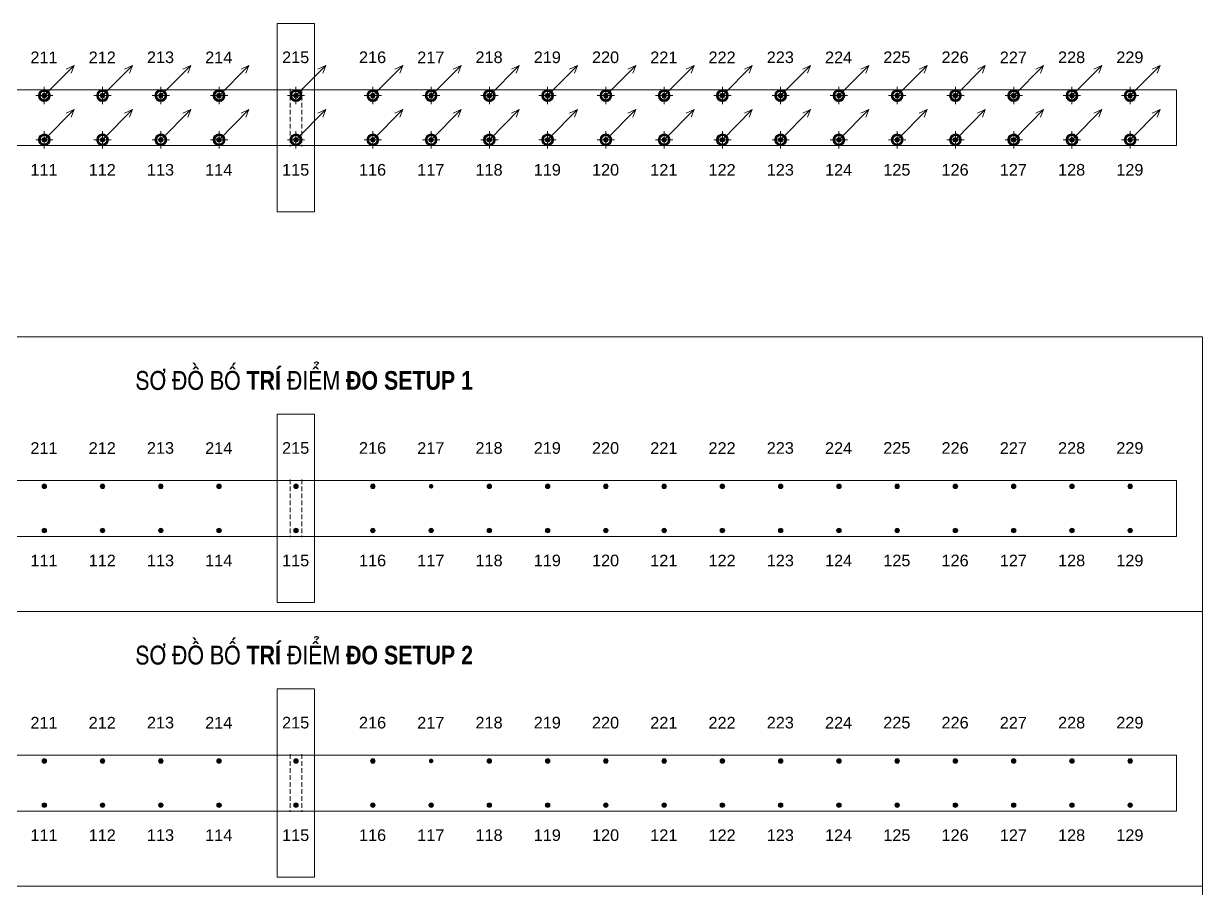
# Model space of a CAD drawing. Header units: millimetres. Extents: x 131443 to 207296, y -79515 to -45344.
# Drawn here: x 177276 to 179806, y -48796 to -46940 of the extents above; entities that cross this region are included whole.
import ezdxf

# ---------------------------------------------------------------- set-up
doc = ezdxf.new("R2010")
doc.units = ezdxf.units.MM
doc.header["$MEASUREMENT"] = 0
doc.linetypes.add('DASHED', pattern=[0.75, 0.5, -0.25])
doc.layers.add('009 - Mat Cat', color=8, linetype='Continuous', lineweight=9)
doc.layers.add('013 - Kich thuoc', color=111, linetype='Continuous', lineweight=13)
doc.styles.add('Narrow H', font='')
doc.styles.add('vnarial', font='')
doc.styles.get('Narrow H').set_extended_font_data('.VnArial NarrowH')
doc.styles.get('vnarial').set_extended_font_data('.VnArial')

# ---------------------------------------------------------------- blocks, each defined once
blk = doc.blocks.new('sensor2')
at = {"layer": '009 - Mat Cat'}
h = blk.add_hatch(dxfattribs=at)
h.set_pattern_fill('ANSI31', color=5, scale=15)
h.paths.add_polyline_path([(0, 16.8), (0, 12.1, -0.414214), (12.1, 0), (16.8, 0, 0.414214)])
h.paths.add_polyline_path([(0, 12.1), (0, 16.8, 0.414214), (-16.8, 0), (-12.1, 0, -0.414214)])
h.paths.add_polyline_path([(-12.1, 0), (-16.8, 0, 0.414214), (0, -16.8), (0, -12.1, -0.414214)])
h.paths.add_polyline_path([(16.8, 0), (12.1, 0, -0.414214), (0, -12.1), (0, -16.8, 0.414214)])
at = {"layer": '009 - Mat Cat', "color": 5, "linetype": 'Continuous'}
for p, q in [((0, 24.7), (0, -24.8)), ((-24.8, 0), (24.7, 0))]:
    blk.add_line(p, q, dxfattribs=at)
for radius in [16.8, 12.1, 3.38]:
    blk.add_circle((0, 0), radius, dxfattribs=at)
blk = doc.blocks.new('*U112')
at = {"layer": '009 - Mat Cat', "true_color": 0x000000}
h = blk.add_hatch(color=18, dxfattribs=at)
h.dxf.hatch_style = 1
h.paths.add_polyline_path([(-4.9, 47.4, 1), (4.9, 47.4, 1)])
h = blk.add_hatch(color=18, dxfattribs=at)
h.dxf.hatch_style = 1
h.paths.add_polyline_path([(-4.9, -47.4, 1), (4.9, -47.4, 1)])
at = {"layer": '009 - Mat Cat', "color": 18, "true_color": 0x000000}
for centre in [(0, 47.4), (0, -47.4)]:
    blk.add_circle(centre, 4.9, dxfattribs=at)
blk = doc.blocks.new('*U113')
at = {"layer": '009 - Mat Cat', "color": 0, "linetype": 'ByBlock', "lineweight": -2, "transparency": 16777216}
for p in [(0, 0), (125, 0), (250, 0), (375, 0), (500, 0), (625, 0), (750, 0), (875, 0), (1000, 0), (1125, 0), (1250, 0), (1375, 0), (1500, 0), (1625, 0)]:
    blk.add_blockref('*U112', p, dxfattribs=at)

msp = doc.modelspace()

# ---------------------------------------------------------------- hatches: boundary and pattern name
at = {"layer": '009 - Mat Cat', "true_color": 0x000000}
h = msp.add_hatch(color=18, dxfattribs=at)
h.dxf.hatch_style = 1
h.paths.add_polyline_path([(177315.6, -47094.6, 1), (177325.4, -47094.6, 1)])
h = msp.add_hatch(color=18, dxfattribs=at)
h.dxf.hatch_style = 1
h.paths.add_polyline_path([(177440.6, -47094.6, 1), (177450.4, -47094.6, 1)])
h = msp.add_hatch(color=18, dxfattribs=at)
h.dxf.hatch_style = 1
h.paths.add_polyline_path([(177565.6, -47094.6, 1), (177575.4, -47094.6, 1)])
h = msp.add_hatch(color=18, dxfattribs=at)
h.dxf.hatch_style = 1
h.paths.add_polyline_path([(177690.6, -47094.6, 1), (177700.4, -47094.6, 1)])
h = msp.add_hatch(color=18, dxfattribs=at)
h.dxf.hatch_style = 1
h.paths.add_polyline_path([(177855.6, -47094.6, 1), (177865.4, -47094.6, 1)])
h = msp.add_hatch(color=18, dxfattribs=at)
h.dxf.hatch_style = 1
h.paths.add_polyline_path([(177315.6, -47189.4, 1), (177325.4, -47189.4, 1)])
h = msp.add_hatch(color=18, dxfattribs=at)
h.dxf.hatch_style = 1
h.paths.add_polyline_path([(177440.6, -47189.4, 1), (177450.4, -47189.4, 1)])
h = msp.add_hatch(color=18, dxfattribs=at)
h.dxf.hatch_style = 1
h.paths.add_polyline_path([(177565.6, -47189.4, 1), (177575.4, -47189.4, 1)])
h = msp.add_hatch(color=18, dxfattribs=at)
h.dxf.hatch_style = 1
h.paths.add_polyline_path([(177690.6, -47189.4, 1), (177700.4, -47189.4, 1)])
h = msp.add_hatch(color=18, dxfattribs=at)
h.dxf.hatch_style = 1
h.paths.add_polyline_path([(177855.6, -47189.4, 1), (177865.4, -47189.4, 1)])
at = {"layer": '013 - Kich thuoc', "true_color": 0x000000}
h = msp.add_hatch(color=18, dxfattribs=at)
h.dxf.hatch_style = 1
h.paths.add_polyline_path([(177315.6, -47933.1, 1), (177325.4, -47933.1, 1)])
h = msp.add_hatch(color=18, dxfattribs=at)
h.dxf.hatch_style = 1
h.paths.add_polyline_path([(177440.6, -47933.1, 1), (177450.4, -47933.1, 1)])
h = msp.add_hatch(color=18, dxfattribs=at)
h.dxf.hatch_style = 1
h.paths.add_polyline_path([(177565.6, -47933.1, 1), (177575.4, -47933.1, 1)])
h = msp.add_hatch(color=18, dxfattribs=at)
h.dxf.hatch_style = 1
h.paths.add_polyline_path([(177690.6, -47933.1, 1), (177700.4, -47933.1, 1)])
h = msp.add_hatch(color=18, dxfattribs=at)
h.dxf.hatch_style = 1
h.paths.add_polyline_path([(177855.6, -47933.1, 1), (177865.4, -47933.1, 1)])
h = msp.add_hatch(color=18, dxfattribs=at)
h.dxf.hatch_style = 1
h.paths.add_polyline_path([(178020.6, -47933.1, 1), (178030.4, -47933.1, 1)])
h = msp.add_hatch(color=18, dxfattribs=at)
h.dxf.hatch_style = 1
h.paths.add_polyline_path([(178145.6, -47933.1, 1), (178155.4, -47933.1, 1)])
h = msp.add_hatch(color=18, dxfattribs=at)
h.dxf.hatch_style = 1
h.paths.add_polyline_path([(178270.6, -47933.1, 1), (178280.4, -47933.1, 1)])
h = msp.add_hatch(color=18, dxfattribs=at)
h.dxf.hatch_style = 1
h.paths.add_polyline_path([(178395.6, -47933.1, 1), (178405.4, -47933.1, 1)])
h = msp.add_hatch(color=18, dxfattribs=at)
h.dxf.hatch_style = 1
h.paths.add_polyline_path([(178520.6, -47933.1, 1), (178530.4, -47933.1, 1)])
h = msp.add_hatch(color=18, dxfattribs=at)
h.dxf.hatch_style = 1
h.paths.add_polyline_path([(178645.6, -47933.1, 1), (178655.4, -47933.1, 1)])
h = msp.add_hatch(color=18, dxfattribs=at)
h.dxf.hatch_style = 1
h.paths.add_polyline_path([(178770.6, -47933.1, 1), (178780.4, -47933.1, 1)])
h = msp.add_hatch(color=18, dxfattribs=at)
h.dxf.hatch_style = 1
h.paths.add_polyline_path([(178895.6, -47933.1, 1), (178905.4, -47933.1, 1)])
h = msp.add_hatch(color=18, dxfattribs=at)
h.dxf.hatch_style = 1
h.paths.add_polyline_path([(179020.6, -47933.1, 1), (179030.4, -47933.1, 1)])
h = msp.add_hatch(color=18, dxfattribs=at)
h.dxf.hatch_style = 1
h.paths.add_polyline_path([(179145.6, -47933.1, 1), (179155.4, -47933.1, 1)])
h = msp.add_hatch(color=18, dxfattribs=at)
h.dxf.hatch_style = 1
h.paths.add_polyline_path([(179270.6, -47933.1, 1), (179280.4, -47933.1, 1)])
h = msp.add_hatch(color=18, dxfattribs=at)
h.dxf.hatch_style = 1
h.paths.add_polyline_path([(179395.6, -47933.1, 1), (179405.4, -47933.1, 1)])
h = msp.add_hatch(color=18, dxfattribs=at)
h.dxf.hatch_style = 1
h.paths.add_polyline_path([(179520.6, -47933.1, 1), (179530.4, -47933.1, 1)])
h = msp.add_hatch(color=18, dxfattribs=at)
h.dxf.hatch_style = 1
h.paths.add_polyline_path([(179645.6, -47933.1, 1), (179655.4, -47933.1, 1)])
h = msp.add_hatch(color=18, dxfattribs=at)
h.dxf.hatch_style = 1
h.paths.add_polyline_path([(177315.6, -48027.9, 1), (177325.4, -48027.9, 1)])
h = msp.add_hatch(color=18, dxfattribs=at)
h.dxf.hatch_style = 1
h.paths.add_polyline_path([(177440.6, -48027.9, 1), (177450.4, -48027.9, 1)])
h = msp.add_hatch(color=18, dxfattribs=at)
h.dxf.hatch_style = 1
h.paths.add_polyline_path([(177565.6, -48027.9, 1), (177575.4, -48027.9, 1)])
h = msp.add_hatch(color=18, dxfattribs=at)
h.dxf.hatch_style = 1
h.paths.add_polyline_path([(177690.6, -48027.9, 1), (177700.4, -48027.9, 1)])
h = msp.add_hatch(color=18, dxfattribs=at)
h.dxf.hatch_style = 1
h.paths.add_polyline_path([(177855.6, -48027.9, 1), (177865.4, -48027.9, 1)])
h = msp.add_hatch(color=18, dxfattribs=at)
h.dxf.hatch_style = 1
h.paths.add_polyline_path([(178020.6, -48027.9, 1), (178030.4, -48027.9, 1)])
h = msp.add_hatch(color=18, dxfattribs=at)
h.dxf.hatch_style = 1
h.paths.add_polyline_path([(178145.6, -48027.9, 1), (178155.4, -48027.9, 1)])
h = msp.add_hatch(color=18, dxfattribs=at)
h.dxf.hatch_style = 1
h.paths.add_polyline_path([(178270.6, -48027.9, 1), (178280.4, -48027.9, 1)])
h = msp.add_hatch(color=18, dxfattribs=at)
h.dxf.hatch_style = 1
h.paths.add_polyline_path([(178395.6, -48027.9, 1), (178405.4, -48027.9, 1)])
h = msp.add_hatch(color=18, dxfattribs=at)
h.dxf.hatch_style = 1
h.paths.add_polyline_path([(178520.6, -48027.9, 1), (178530.4, -48027.9, 1)])
h = msp.add_hatch(color=18, dxfattribs=at)
h.dxf.hatch_style = 1
h.paths.add_polyline_path([(178645.6, -48027.9, 1), (178655.4, -48027.9, 1)])
h = msp.add_hatch(color=18, dxfattribs=at)
h.dxf.hatch_style = 1
h.paths.add_polyline_path([(178770.6, -48027.9, 1), (178780.4, -48027.9, 1)])
h = msp.add_hatch(color=18, dxfattribs=at)
h.dxf.hatch_style = 1
h.paths.add_polyline_path([(178895.6, -48027.9, 1), (178905.4, -48027.9, 1)])
h = msp.add_hatch(color=18, dxfattribs=at)
h.dxf.hatch_style = 1
h.paths.add_polyline_path([(179020.6, -48027.9, 1), (179030.4, -48027.9, 1)])
h = msp.add_hatch(color=18, dxfattribs=at)
h.dxf.hatch_style = 1
h.paths.add_polyline_path([(179145.6, -48027.9, 1), (179155.4, -48027.9, 1)])
h = msp.add_hatch(color=18, dxfattribs=at)
h.dxf.hatch_style = 1
h.paths.add_polyline_path([(179270.6, -48027.9, 1), (179280.4, -48027.9, 1)])
h = msp.add_hatch(color=18, dxfattribs=at)
h.dxf.hatch_style = 1
h.paths.add_polyline_path([(179395.6, -48027.9, 1), (179405.4, -48027.9, 1)])
h = msp.add_hatch(color=18, dxfattribs=at)
h.dxf.hatch_style = 1
h.paths.add_polyline_path([(179520.6, -48027.9, 1), (179530.4, -48027.9, 1)])
h = msp.add_hatch(color=18, dxfattribs=at)
h.dxf.hatch_style = 1
h.paths.add_polyline_path([(179645.6, -48027.9, 1), (179655.4, -48027.9, 1)])
h = msp.add_hatch(color=18, dxfattribs=at)
h.dxf.hatch_style = 1
h.paths.add_polyline_path([(177315.6, -48522.6, 1), (177325.4, -48522.6, 1)])
h = msp.add_hatch(color=18, dxfattribs=at)
h.dxf.hatch_style = 1
h.paths.add_polyline_path([(177440.6, -48522.6, 1), (177450.4, -48522.6, 1)])
h = msp.add_hatch(color=18, dxfattribs=at)
h.dxf.hatch_style = 1
h.paths.add_polyline_path([(177565.6, -48522.6, 1), (177575.4, -48522.6, 1)])
h = msp.add_hatch(color=18, dxfattribs=at)
h.dxf.hatch_style = 1
h.paths.add_polyline_path([(177690.6, -48522.6, 1), (177700.4, -48522.6, 1)])
h = msp.add_hatch(color=18, dxfattribs=at)
h.dxf.hatch_style = 1
h.paths.add_polyline_path([(177855.6, -48522.6, 1), (177865.4, -48522.6, 1)])
h = msp.add_hatch(color=18, dxfattribs=at)
h.dxf.hatch_style = 1
h.paths.add_polyline_path([(178020.6, -48522.6, 1), (178030.4, -48522.6, 1)])
h = msp.add_hatch(color=18, dxfattribs=at)
h.dxf.hatch_style = 1
h.paths.add_polyline_path([(178145.6, -48522.6, 1), (178155.4, -48522.6, 1)])
h = msp.add_hatch(color=18, dxfattribs=at)
h.dxf.hatch_style = 1
h.paths.add_polyline_path([(178270.6, -48522.6, 1), (178280.4, -48522.6, 1)])
h = msp.add_hatch(color=18, dxfattribs=at)
h.dxf.hatch_style = 1
h.paths.add_polyline_path([(178395.6, -48522.6, 1), (178405.4, -48522.6, 1)])
h = msp.add_hatch(color=18, dxfattribs=at)
h.dxf.hatch_style = 1
h.paths.add_polyline_path([(178520.6, -48522.6, 1), (178530.4, -48522.6, 1)])
h = msp.add_hatch(color=18, dxfattribs=at)
h.dxf.hatch_style = 1
h.paths.add_polyline_path([(178645.6, -48522.6, 1), (178655.4, -48522.6, 1)])
h = msp.add_hatch(color=18, dxfattribs=at)
h.dxf.hatch_style = 1
h.paths.add_polyline_path([(178770.6, -48522.6, 1), (178780.4, -48522.6, 1)])
h = msp.add_hatch(color=18, dxfattribs=at)
h.dxf.hatch_style = 1
h.paths.add_polyline_path([(178895.6, -48522.6, 1), (178905.4, -48522.6, 1)])
h = msp.add_hatch(color=18, dxfattribs=at)
h.dxf.hatch_style = 1
h.paths.add_polyline_path([(179020.6, -48522.6, 1), (179030.4, -48522.6, 1)])
h = msp.add_hatch(color=18, dxfattribs=at)
h.dxf.hatch_style = 1
h.paths.add_polyline_path([(179145.6, -48522.6, 1), (179155.4, -48522.6, 1)])
h = msp.add_hatch(color=18, dxfattribs=at)
h.dxf.hatch_style = 1
h.paths.add_polyline_path([(179270.6, -48522.6, 1), (179280.4, -48522.6, 1)])
h = msp.add_hatch(color=18, dxfattribs=at)
h.dxf.hatch_style = 1
h.paths.add_polyline_path([(179395.6, -48522.6, 1), (179405.4, -48522.6, 1)])
h = msp.add_hatch(color=18, dxfattribs=at)
h.dxf.hatch_style = 1
h.paths.add_polyline_path([(179520.6, -48522.6, 1), (179530.4, -48522.6, 1)])
h = msp.add_hatch(color=18, dxfattribs=at)
h.dxf.hatch_style = 1
h.paths.add_polyline_path([(179645.6, -48522.6, 1), (179655.4, -48522.6, 1)])
h = msp.add_hatch(color=18, dxfattribs=at)
h.dxf.hatch_style = 1
h.paths.add_polyline_path([(177315.6, -48617.4, 1), (177325.4, -48617.4, 1)])
h = msp.add_hatch(color=18, dxfattribs=at)
h.dxf.hatch_style = 1
h.paths.add_polyline_path([(177440.6, -48617.4, 1), (177450.4, -48617.4, 1)])
h = msp.add_hatch(color=18, dxfattribs=at)
h.dxf.hatch_style = 1
h.paths.add_polyline_path([(177565.6, -48617.4, 1), (177575.4, -48617.4, 1)])
h = msp.add_hatch(color=18, dxfattribs=at)
h.dxf.hatch_style = 1
h.paths.add_polyline_path([(177690.6, -48617.4, 1), (177700.4, -48617.4, 1)])
h = msp.add_hatch(color=18, dxfattribs=at)
h.dxf.hatch_style = 1
h.paths.add_polyline_path([(177855.6, -48617.4, 1), (177865.4, -48617.4, 1)])
h = msp.add_hatch(color=18, dxfattribs=at)
h.dxf.hatch_style = 1
h.paths.add_polyline_path([(178020.6, -48617.4, 1), (178030.4, -48617.4, 1)])
h = msp.add_hatch(color=18, dxfattribs=at)
h.dxf.hatch_style = 1
h.paths.add_polyline_path([(178145.6, -48617.4, 1), (178155.4, -48617.4, 1)])
h = msp.add_hatch(color=18, dxfattribs=at)
h.dxf.hatch_style = 1
h.paths.add_polyline_path([(178270.6, -48617.4, 1), (178280.4, -48617.4, 1)])
h = msp.add_hatch(color=18, dxfattribs=at)
h.dxf.hatch_style = 1
h.paths.add_polyline_path([(178395.6, -48617.4, 1), (178405.4, -48617.4, 1)])
h = msp.add_hatch(color=18, dxfattribs=at)
h.dxf.hatch_style = 1
h.paths.add_polyline_path([(178520.6, -48617.4, 1), (178530.4, -48617.4, 1)])
h = msp.add_hatch(color=18, dxfattribs=at)
h.dxf.hatch_style = 1
h.paths.add_polyline_path([(178645.6, -48617.4, 1), (178655.4, -48617.4, 1)])
h = msp.add_hatch(color=18, dxfattribs=at)
h.dxf.hatch_style = 1
h.paths.add_polyline_path([(178770.6, -48617.4, 1), (178780.4, -48617.4, 1)])
h = msp.add_hatch(color=18, dxfattribs=at)
h.dxf.hatch_style = 1
h.paths.add_polyline_path([(178895.6, -48617.4, 1), (178905.4, -48617.4, 1)])
h = msp.add_hatch(color=18, dxfattribs=at)
h.dxf.hatch_style = 1
h.paths.add_polyline_path([(179020.6, -48617.4, 1), (179030.4, -48617.4, 1)])
h = msp.add_hatch(color=18, dxfattribs=at)
h.dxf.hatch_style = 1
h.paths.add_polyline_path([(179145.6, -48617.4, 1), (179155.4, -48617.4, 1)])
h = msp.add_hatch(color=18, dxfattribs=at)
h.dxf.hatch_style = 1
h.paths.add_polyline_path([(179270.6, -48617.4, 1), (179280.4, -48617.4, 1)])
h = msp.add_hatch(color=18, dxfattribs=at)
h.dxf.hatch_style = 1
h.paths.add_polyline_path([(179395.6, -48617.4, 1), (179405.4, -48617.4, 1)])
h = msp.add_hatch(color=18, dxfattribs=at)
h.dxf.hatch_style = 1
h.paths.add_polyline_path([(179520.6, -48617.4, 1), (179530.4, -48617.4, 1)])
h = msp.add_hatch(color=18, dxfattribs=at)
h.dxf.hatch_style = 1
h.paths.add_polyline_path([(179645.6, -48617.4, 1), (179655.4, -48617.4, 1)])

# ---------------------------------------------------------------- linework, layer by layer
at = {"layer": '009 - Mat Cat', "color": 18, "true_color": 0x000000}
for p, q in [((177820.5, -46940), (177820.5, -47344)), ((177900.5, -46940), (177820.5, -46940)), ((177900.5, -46940), (177900.5, -47344)), ((177320.5, -47094.6), (177384.62, -47029.73)), ((177384.62, -47029.73), (177367.75, -47037.6)), ((177384.62, -47029.73), (177378.25, -47046.23)), ((177445.5, -47094.6), (177509.62, -47029.73)), ((177509.62, -47029.73), (177492.75, -47037.6)), ((177509.62, -47029.73), (177503.25, -47046.23)), ((177570.5, -47094.6), (177634.62, -47029.73)), ((177634.62, -47029.73), (177617.75, -47037.6)), ((177634.62, -47029.73), (177628.25, -47046.23)), ((177695.5, -47094.6), (177759.62, -47029.73)), ((177759.62, -47029.73), (177742.75, -47037.6)), ((177759.62, -47029.73), (177753.25, -47046.23)), ((177860.5, -47094.6), (177924.62, -47029.73)), ((177924.62, -47029.73), (177907.75, -47037.6)), ((177924.62, -47029.73), (177918.25, -47046.23)), ((178025.5, -47094.6), (178089.62, -47029.73)), ((178089.62, -47029.73), (178072.75, -47037.6)), ((178089.62, -47029.73), (178083.25, -47046.23)), ((178150.5, -47094.6), (178214.62, -47029.73)), ((178214.62, -47029.73), (178197.75, -47037.6)), ((178214.62, -47029.73), (178208.25, -47046.23)), ((178275.5, -47094.6), (178339.62, -47029.73)), ((178339.62, -47029.73), (178322.75, -47037.6)), ((178339.62, -47029.73), (178333.25, -47046.23)), ((178400.5, -47094.6), (178464.62, -47029.73)), ((178464.62, -47029.73), (178447.75, -47037.6)), ((178464.62, -47029.73), (178458.25, -47046.23)), ((178525.5, -47094.6), (178589.62, -47029.73)), ((178589.62, -47029.73), (178572.75, -47037.6)), ((178589.62, -47029.73), (178583.25, -47046.23)), ((178650.5, -47094.6), (178714.62, -47029.73)), ((178714.62, -47029.73), (178697.75, -47037.6)), ((178714.62, -47029.73), (178708.25, -47046.23)), ((178775.5, -47094.6), (178839.62, -47029.73)), ((178839.62, -47029.73), (178822.75, -47037.6)), ((178839.62, -47029.73), (178833.25, -47046.23)), ((178900.5, -47094.6), (178964.62, -47029.73)), ((178964.62, -47029.73), (178947.75, -47037.6)), ((178964.62, -47029.73), (178958.25, -47046.23)), ((179025.5, -47094.6), (179089.62, -47029.73)), ((179089.62, -47029.73), (179072.75, -47037.6)), ((179089.62, -47029.73), (179083.25, -47046.23)), ((179150.5, -47094.6), (179214.62, -47029.73)), ((179214.62, -47029.73), (179197.75, -47037.6)), ((179214.62, -47029.73), (179208.25, -47046.23)), ((179275.5, -47094.6), (179339.62, -47029.73)), ((179339.62, -47029.73), (179322.75, -47037.6)), ((179339.62, -47029.73), (179333.25, -47046.23)), ((179400.5, -47094.6), (179464.62, -47029.73)), ((179464.62, -47029.73), (179447.75, -47037.6)), ((179464.62, -47029.73), (179458.25, -47046.23)), ((179525.5, -47094.6), (179589.62, -47029.73)), ((179589.62, -47029.73), (179572.75, -47037.6)), ((179589.62, -47029.73), (179583.25, -47046.23)), ((179650.5, -47094.6), (179714.62, -47029.73)), ((179714.62, -47029.73), (179697.75, -47037.6)), ((179714.62, -47029.73), (179708.25, -47046.23)), ((177820.5, -47082), (175970.5, -47082)), ((177820.5, -47082), (177900.5, -47082)), ((177900.5, -47082), (179749.8, -47082)), ((177320.5, -47189.4), (177384.62, -47124.52)), ((177384.62, -47124.52), (177367.75, -47132.4)), ((177384.62, -47124.52), (177378.25, -47141.02)), ((177445.5, -47189.4), (177509.62, -47124.52)), ((177509.62, -47124.52), (177492.75, -47132.4)), ((177509.62, -47124.52), (177503.25, -47141.02)), ((177570.5, -47189.4), (177634.62, -47124.52)), ((177634.62, -47124.52), (177617.75, -47132.4)), ((177634.62, -47124.52), (177628.25, -47141.02)), ((177695.5, -47189.4), (177759.62, -47124.52)), ((177759.62, -47124.52), (177742.75, -47132.4)), ((177759.62, -47124.52), (177753.25, -47141.02)), ((177860.5, -47189.4), (177924.62, -47124.52)), ((177924.62, -47124.52), (177907.75, -47132.4)), ((177924.62, -47124.52), (177918.25, -47141.02)), ((178025.5, -47189.4), (178089.62, -47124.52)), ((178089.62, -47124.52), (178072.75, -47132.4)), ((178089.62, -47124.52), (178083.25, -47141.02)), ((178150.5, -47189.4), (178214.62, -47124.52)), ((178214.62, -47124.52), (178197.75, -47132.4)), ((178214.62, -47124.52), (178208.25, -47141.02)), ((178275.5, -47189.4), (178339.62, -47124.52)), ((178339.62, -47124.52), (178322.75, -47132.4)), ((178339.62, -47124.52), (178333.25, -47141.02)), ((178400.5, -47189.4), (178464.62, -47124.52)), ((178464.62, -47124.52), (178447.75, -47132.4)), ((178464.62, -47124.52), (178458.25, -47141.02)), ((178525.5, -47189.4), (178589.62, -47124.52)), ((178589.62, -47124.52), (178572.75, -47132.4)), ((178589.62, -47124.52), (178583.25, -47141.02)), ((178650.5, -47189.4), (178714.62, -47124.52)), ((178714.62, -47124.52), (178697.75, -47132.4)), ((178714.62, -47124.52), (178708.25, -47141.02)), ((178775.5, -47189.4), (178839.62, -47124.52)), ((178839.62, -47124.52), (178822.75, -47132.4)), ((178839.62, -47124.52), (178833.25, -47141.02)), ((178900.5, -47189.4), (178964.62, -47124.52)), ((178964.62, -47124.52), (178947.75, -47132.4)), ((178964.62, -47124.52), (178958.25, -47141.02)), ((179025.5, -47189.4), (179089.62, -47124.52)), ((179089.62, -47124.52), (179072.75, -47132.4)), ((179089.62, -47124.52), (179083.25, -47141.02)), ((179150.5, -47189.4), (179214.62, -47124.52)), ((179214.62, -47124.52), (179197.75, -47132.4)), ((179214.62, -47124.52), (179208.25, -47141.02)), ((179275.5, -47189.4), (179339.62, -47124.52)), ((179339.62, -47124.52), (179322.75, -47132.4)), ((179339.62, -47124.52), (179333.25, -47141.02)), ((179400.5, -47189.4), (179464.62, -47124.52)), ((179464.62, -47124.52), (179447.75, -47132.4)), ((179464.62, -47124.52), (179458.25, -47141.02)), ((179525.5, -47189.4), (179589.62, -47124.52)), ((179589.62, -47124.52), (179572.75, -47132.4)), ((179589.62, -47124.52), (179583.25, -47141.02)), ((179650.5, -47189.4), (179714.62, -47124.52)), ((179714.62, -47124.52), (179697.75, -47132.4)), ((179714.62, -47124.52), (179708.25, -47141.02)), ((177820.5, -47202), (175970.5, -47202)), ((177820.5, -47202), (177900.5, -47202)), ((177900.5, -47202), (179749.8, -47202)), ((177900.5, -47344), (177820.5, -47344)), ((177820.5, -47778.5), (177820.5, -48182.5)), ((177900.5, -47778.5), (177820.5, -47778.5)), ((177900.5, -47778.5), (177900.5, -48182.5)), ((177820.5, -47920.5), (175970.5, -47920.5)), ((177820.5, -47920.5), (177900.5, -47920.5)), ((177900.5, -47920.5), (179749.8, -47920.5)), ((177820.5, -48040.5), (175970.5, -48040.5)), ((177820.5, -48040.5), (177900.5, -48040.5)), ((177900.5, -48040.5), (179749.8, -48040.5)), ((177900.5, -48182.5), (177820.5, -48182.5)), ((177820.5, -48368), (177820.5, -48772)), ((177900.5, -48368), (177820.5, -48368)), ((177900.5, -48368), (177900.5, -48772)), ((177820.5, -48510), (175970.5, -48510)), ((177820.5, -48510), (177900.5, -48510)), ((177900.5, -48510), (179749.8, -48510)), ((177820.5, -48630), (175970.5, -48630)), ((177820.5, -48630), (177900.5, -48630)), ((177900.5, -48630), (179749.8, -48630)), ((177900.5, -48772), (177820.5, -48772))]:
    msp.add_line(p, q, dxfattribs=at)
at = {"layer": '009 - Mat Cat', "color": 18, "linetype": 'DASHED', "ltscale": 20, "true_color": 0x000000}
for p, q in [((177848, -47080), (177848, -47204)), ((177873, -47080), (177873, -47204)), ((177848, -47918.5), (177848, -48042.5)), ((177873, -47918.5), (177873, -48042.5)), ((177848, -48508), (177848, -48632)), ((177873, -48508), (177873, -48632))]:
    msp.add_line(p, q, dxfattribs=at)
at = {"layer": '009 - Mat Cat'}
for p, q in [((179749.8, -47082), (179749.8, -47202)), ((179749.8, -47920.5), (179749.8, -48040.5)), ((179749.8, -48510), (179749.8, -48630))]:
    msp.add_line(p, q, dxfattribs=at)
for points in [[(175665, -47612.5), (179805.5, -47612.5), (179805.5, -48202), (175665, -48202)], [(175665, -48202), (179805.5, -48202), (179805.5, -48791.5), (175665, -48791.5)], [(175665, -48791.5), (179805.5, -48791.5), (179805.5, -49381), (175665, -49381)]]:
    msp.add_lwpolyline(points, close=True, dxfattribs=at)
at = {"layer": '009 - Mat Cat', "color": 18, "true_color": 0x000000}
for centre in [(177320.5, -47094.6), (177445.5, -47094.6), (177570.5, -47094.6), (177695.5, -47094.6), (177860.5, -47094.6), (177320.5, -47189.4), (177445.5, -47189.4), (177570.5, -47189.4), (177695.5, -47189.4), (177860.5, -47189.4)]:
    msp.add_circle(centre, 4.9, dxfattribs=at)
at = {"layer": '013 - Kich thuoc', "color": 18, "true_color": 0x000000}
for centre in [(177320.5, -47933.1), (177445.5, -47933.1), (177570.5, -47933.1), (177695.5, -47933.1), (177860.5, -47933.1), (178025.5, -47933.1), (178275.5, -47933.1), (178400.5, -47933.1), (178525.5, -47933.1), (178650.5, -47933.1), (178775.5, -47933.1), (178900.5, -47933.1), (179025.5, -47933.1), (179150.5, -47933.1), (179275.5, -47933.1), (179400.5, -47933.1), (179525.5, -47933.1), (179650.5, -47933.1), (177320.5, -48027.9), (177445.5, -48027.9), (177570.5, -48027.9), (177695.5, -48027.9), (177860.5, -48027.9), (178025.5, -48027.9), (178150.5, -48027.9), (178275.5, -48027.9), (178400.5, -48027.9), (178525.5, -48027.9), (178650.5, -48027.9), (178775.5, -48027.9), (178900.5, -48027.9), (179025.5, -48027.9), (179150.5, -48027.9), (179275.5, -48027.9), (179400.5, -48027.9), (179525.5, -48027.9), (179650.5, -48027.9), (177320.5, -48522.6), (177445.5, -48522.6), (177570.5, -48522.6), (177695.5, -48522.6), (177860.5, -48522.6), (178025.5, -48522.6), (178275.5, -48522.6), (178400.5, -48522.6), (178525.5, -48522.6), (178650.5, -48522.6), (178775.5, -48522.6), (178900.5, -48522.6), (179025.5, -48522.6), (179150.5, -48522.6), (179275.5, -48522.6), (179400.5, -48522.6), (179525.5, -48522.6), (179650.5, -48522.6), (177320.5, -48617.4), (177445.5, -48617.4), (177570.5, -48617.4), (177695.5, -48617.4), (177860.5, -48617.4), (178025.5, -48617.4), (178150.5, -48617.4), (178275.5, -48617.4), (178400.5, -48617.4), (178525.5, -48617.4), (178650.5, -48617.4), (178775.5, -48617.4), (178900.5, -48617.4), (179025.5, -48617.4), (179150.5, -48617.4), (179275.5, -48617.4), (179400.5, -48617.4), (179525.5, -48617.4), (179650.5, -48617.4)]:
    msp.add_circle(centre, 4.9, dxfattribs=at)

# ---------------------------------------------------------------- block references
at = {"layer": '009 - Mat Cat', "color": 18, "true_color": 0x000000, "xscale": -0.75, "yscale": 0.75, "zscale": 0.75}
for p in [(177320.5, -47094.6), (177445.5, -47094.6), (177570.5, -47094.6), (177695.5, -47094.6), (177860.5, -47094.6), (178025.5, -47094.6), (178150.5, -47094.6), (178275.5, -47094.6), (178400.5, -47094.6), (178525.5, -47094.6), (178650.5, -47094.6), (178775.5, -47094.6), (178900.5, -47094.6), (179025.5, -47094.6), (179150.5, -47094.6), (179275.5, -47094.6), (179400.5, -47094.6), (179525.5, -47094.6), (179650.5, -47094.6), (177320.5, -47189.4), (177445.5, -47189.4), (177570.5, -47189.4), (177695.5, -47189.4), (177860.5, -47189.4), (178025.5, -47189.4), (178150.5, -47189.4), (178275.5, -47189.4), (178400.5, -47189.4), (178525.5, -47189.4), (178650.5, -47189.4), (178775.5, -47189.4), (178900.5, -47189.4), (179025.5, -47189.4), (179150.5, -47189.4), (179275.5, -47189.4), (179400.5, -47189.4), (179525.5, -47189.4), (179650.5, -47189.4)]:
    msp.add_blockref('sensor2', p, dxfattribs=at)
at = {"layer": '009 - Mat Cat'}
msp.add_blockref('*U113', (178025.5, -47142), dxfattribs=at)

# ---------------------------------------------------------------- texts
at = {"layer": '009 - Mat Cat', "color": 18, "true_color": 0x000000, "attachment_point": 5}
for s, insert, char_height, style in [('\\A1;211', (177319.8, -47012.5), 25, 'vnarial'), ('\\A1;212', (177444.8, -47012.5), 25, 'vnarial'), ('\\A1;213', (177569.8, -47012.5), 25, 'vnarial'), ('\\A1;214', (177694.8, -47012.5), 25, 'vnarial'), ('\\A1;215', (177859.8, -47012.5), 25, 'vnarial'), ('\\A1;216', (178024.8, -47012.5), 25, 'vnarial'), ('\\A1;217', (178149.8, -47012.5), 25, 'vnarial'), ('\\A1;218', (178274.8, -47012.5), 25, 'vnarial'), ('\\A1;219', (178399.8, -47012.5), 25, 'vnarial'), ('\\A1;220', (178524.8, -47012.5), 25, 'vnarial'), ('\\A1;221', (178649.8, -47012.5), 25, 'vnarial'), ('\\A1;222', (178774.8, -47012.5), 25, 'vnarial'), ('\\A1;223', (178899.8, -47012.5), 25, 'vnarial'), ('\\A1;224', (179024.8, -47012.5), 25, 'vnarial'), ('\\A1;225', (179149.8, -47012.5), 25, 'vnarial'), ('\\A1;226', (179274.8, -47012.5), 25, 'vnarial'), ('\\A1;227', (179399.8, -47012.5), 25, 'vnarial'), ('\\A1;228', (179524.8, -47012.5), 25, 'vnarial'), ('\\A1;229', (179649.8, -47012.5), 25, 'vnarial'), ('\\A1;111', (177319.8, -47254), 25, 'vnarial'), ('\\A1;112', (177444.8, -47254), 25, 'vnarial'), ('\\A1;113', (177569.8, -47254), 25, 'vnarial'), ('\\A1;114', (177694.8, -47254), 25, 'vnarial'), ('\\A1;115', (177859.8, -47254), 25, 'vnarial'), ('\\A1;116', (178024.8, -47254), 25, 'vnarial'), ('\\A1;117', (178149.8, -47254), 25, 'vnarial'), ('\\A1;118', (178274.8, -47254), 25, 'vnarial'), ('\\A1;119', (178399.8, -47254), 25, 'vnarial'), ('\\A1;120', (178524.8, -47254), 25, 'vnarial'), ('\\A1;121', (178649.8, -47254), 25, 'vnarial'), ('\\A1;122', (178774.8, -47254), 25, 'vnarial'), ('\\A1;123', (178899.8, -47254), 25, 'vnarial'), ('\\A1;124', (179024.8, -47254), 25, 'vnarial'), ('\\A1;125', (179149.8, -47254), 25, 'vnarial'), ('\\A1;126', (179274.8, -47254), 25, 'vnarial'), ('\\A1;127', (179399.8, -47254), 25, 'vnarial'), ('\\A1;128', (179524.8, -47254), 25, 'vnarial'), ('\\A1;129', (179649.8, -47254), 25, 'vnarial'), ('\\A1;{\\f.VnArial NarrowH|b1|i0|c0|p34;s¬ ®å bè trÝ ®iÓm ®o setup 1}', (177878.12, -47706.35), 40, 'Narrow H'), ('\\A1;211', (177319.8, -47851), 25, 'vnarial'), ('\\A1;212', (177444.8, -47851), 25, 'vnarial'), ('\\A1;213', (177569.8, -47851), 25, 'vnarial'), ('\\A1;214', (177694.8, -47851), 25, 'vnarial'), ('\\A1;215', (177859.8, -47851), 25, 'vnarial'), ('\\A1;216', (178024.8, -47851), 25, 'vnarial'), ('\\A1;217', (178149.8, -47851), 25, 'vnarial'), ('\\A1;218', (178274.8, -47851), 25, 'vnarial'), ('\\A1;219', (178399.8, -47851), 25, 'vnarial'), ('\\A1;220', (178524.8, -47851), 25, 'vnarial'), ('\\A1;221', (178649.8, -47851), 25, 'vnarial'), ('\\A1;222', (178774.8, -47851), 25, 'vnarial'), ('\\A1;223', (178899.8, -47851), 25, 'vnarial'), ('\\A1;224', (179024.8, -47851), 25, 'vnarial'), ('\\A1;225', (179149.8, -47851), 25, 'vnarial'), ('\\A1;226', (179274.8, -47851), 25, 'vnarial'), ('\\A1;227', (179399.8, -47851), 25, 'vnarial'), ('\\A1;228', (179524.8, -47851), 25, 'vnarial'), ('\\A1;229', (179649.8, -47851), 25, 'vnarial'), ('\\A1;111', (177319.8, -48092.5), 25, 'vnarial'), ('\\A1;112', (177444.8, -48092.5), 25, 'vnarial'), ('\\A1;113', (177569.8, -48092.5), 25, 'vnarial'), ('\\A1;114', (177694.8, -48092.5), 25, 'vnarial'), ('\\A1;115', (177859.8, -48092.5), 25, 'vnarial'), ('\\A1;116', (178024.8, -48092.5), 25, 'vnarial'), ('\\A1;117', (178149.8, -48092.5), 25, 'vnarial'), ('\\A1;118', (178274.8, -48092.5), 25, 'vnarial'), ('\\A1;119', (178399.8, -48092.5), 25, 'vnarial'), ('\\A1;120', (178524.8, -48092.5), 25, 'vnarial'), ('\\A1;121', (178649.8, -48092.5), 25, 'vnarial'), ('\\A1;122', (178774.8, -48092.5), 25, 'vnarial'), ('\\A1;123', (178899.8, -48092.5), 25, 'vnarial'), ('\\A1;124', (179024.8, -48092.5), 25, 'vnarial'), ('\\A1;125', (179149.8, -48092.5), 25, 'vnarial'), ('\\A1;126', (179274.8, -48092.5), 25, 'vnarial'), ('\\A1;127', (179399.8, -48092.5), 25, 'vnarial'), ('\\A1;128', (179524.8, -48092.5), 25, 'vnarial'), ('\\A1;129', (179649.8, -48092.5), 25, 'vnarial'), ('\\A1;{\\f.VnArial NarrowH|b1|i0|c0|p34;s¬ ®å bè trÝ ®iÓm ®o setup 2}', (177878.12, -48295.85), 40, 'Narrow H'), ('\\A1;211', (177319.8, -48440.5), 25, 'vnarial'), ('\\A1;212', (177444.8, -48440.5), 25, 'vnarial'), ('\\A1;213', (177569.8, -48440.5), 25, 'vnarial'), ('\\A1;214', (177694.8, -48440.5), 25, 'vnarial'), ('\\A1;215', (177859.8, -48440.5), 25, 'vnarial'), ('\\A1;216', (178024.8, -48440.5), 25, 'vnarial'), ('\\A1;217', (178149.8, -48440.5), 25, 'vnarial'), ('\\A1;218', (178274.8, -48440.5), 25, 'vnarial'), ('\\A1;219', (178399.8, -48440.5), 25, 'vnarial'), ('\\A1;220', (178524.8, -48440.5), 25, 'vnarial'), ('\\A1;221', (178649.8, -48440.5), 25, 'vnarial'), ('\\A1;222', (178774.8, -48440.5), 25, 'vnarial'), ('\\A1;223', (178899.8, -48440.5), 25, 'vnarial'), ('\\A1;224', (179024.8, -48440.5), 25, 'vnarial'), ('\\A1;225', (179149.8, -48440.5), 25, 'vnarial'), ('\\A1;226', (179274.8, -48440.5), 25, 'vnarial'), ('\\A1;227', (179399.8, -48440.5), 25, 'vnarial'), ('\\A1;228', (179524.8, -48440.5), 25, 'vnarial'), ('\\A1;229', (179649.8, -48440.5), 25, 'vnarial'), ('\\A1;111', (177319.8, -48682), 25, 'vnarial'), ('\\A1;112', (177444.8, -48682), 25, 'vnarial'), ('\\A1;113', (177569.8, -48682), 25, 'vnarial'), ('\\A1;114', (177694.8, -48682), 25, 'vnarial'), ('\\A1;115', (177859.8, -48682), 25, 'vnarial'), ('\\A1;116', (178024.8, -48682), 25, 'vnarial'), ('\\A1;117', (178149.8, -48682), 25, 'vnarial'), ('\\A1;118', (178274.8, -48682), 25, 'vnarial'), ('\\A1;119', (178399.8, -48682), 25, 'vnarial'), ('\\A1;120', (178524.8, -48682), 25, 'vnarial'), ('\\A1;121', (178649.8, -48682), 25, 'vnarial'), ('\\A1;122', (178774.8, -48682), 25, 'vnarial'), ('\\A1;123', (178899.8, -48682), 25, 'vnarial'), ('\\A1;124', (179024.8, -48682), 25, 'vnarial'), ('\\A1;125', (179149.8, -48682), 25, 'vnarial'), ('\\A1;126', (179274.8, -48682), 25, 'vnarial'), ('\\A1;127', (179399.8, -48682), 25, 'vnarial'), ('\\A1;128', (179524.8, -48682), 25, 'vnarial'), ('\\A1;129', (179649.8, -48682), 25, 'vnarial')]:
    msp.add_mtext(s, dxfattribs=dict(at, insert=insert, char_height=char_height, style=style))

doc.saveas('drawing.dxf')
